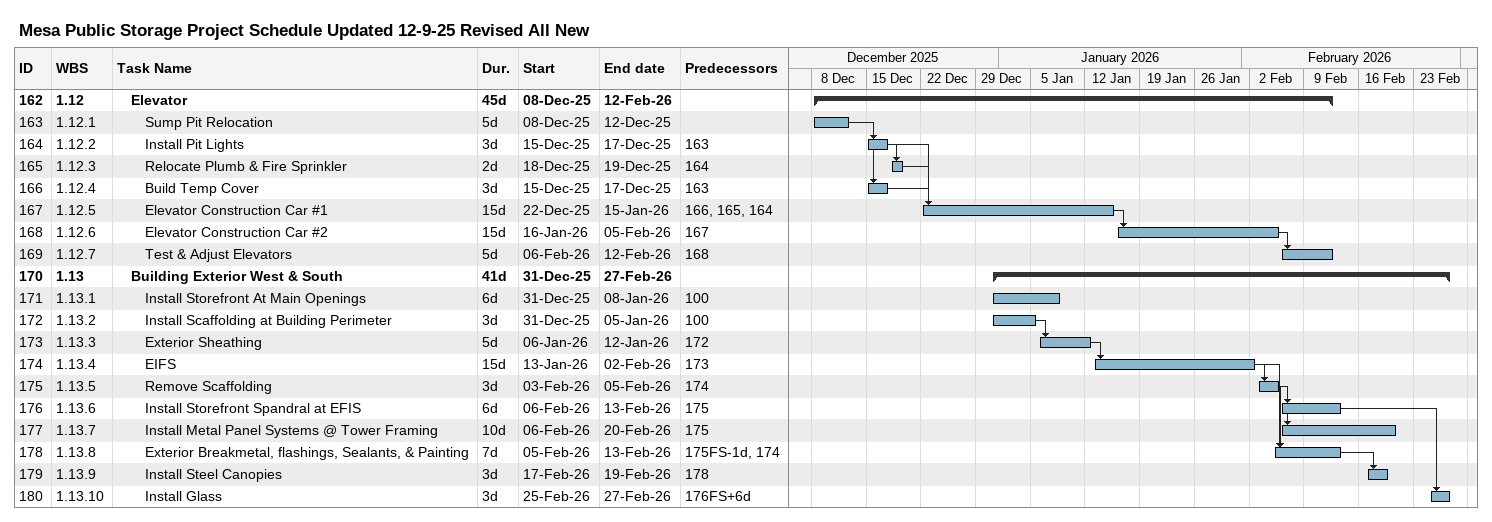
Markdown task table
Mesa Public Storage Project Schedule Updated 12-9-25 Revised All New

| ID | WBS | Task | Duration | Start | Finish | Predecessors |
|---|---|---|---|---|---|---|
| 162 | 1.12 | **Elevator** | 45d | 2025-12-08 | 2026-02-12 |  |
| 163 | 1.12.1 | Sump Pit Relocation | 5d | 2025-12-08 | 2025-12-12 |  |
| 164 | 1.12.2 | Install Pit Lights | 3d | 2025-12-15 | 2025-12-17 | 163 |
| 165 | 1.12.3 | Relocate Plumb & Fire Sprinkler | 2d | 2025-12-18 | 2025-12-19 | 164 |
| 166 | 1.12.4 | Build Temp Cover | 3d | 2025-12-15 | 2025-12-17 | 163 |
| 167 | 1.12.5 | Elevator Construction Car #1 | 15d | 2025-12-22 | 2026-01-15 | 166, 165, 164 |
| 168 | 1.12.6 | Elevator Construction Car #2 | 15d | 2026-01-16 | 2026-02-05 | 167 |
| 169 | 1.12.7 | Test & Adjust Elevators | 5d | 2026-02-06 | 2026-02-12 | 168 |
| 170 | 1.13 | **Building Exterior West & South** | 41d | 2025-12-31 | 2026-02-27 |  |
| 171 | 1.13.1 | Install Storefront At Main Openings | 6d | 2025-12-31 | 2026-01-08 | 100 |
| 172 | 1.13.2 | Install Scaffolding at Building Perimeter | 3d | 2025-12-31 | 2026-01-05 | 100 |
| 173 | 1.13.3 | Exterior Sheathing | 5d | 2026-01-06 | 2026-01-12 | 172 |
| 174 | 1.13.4 | EIFS | 15d | 2026-01-13 | 2026-02-02 | 173 |
| 175 | 1.13.5 | Remove Scaffolding | 3d | 2026-02-03 | 2026-02-05 | 174 |
| 176 | 1.13.6 | Install Storefront Spandral at EFIS | 6d | 2026-02-06 | 2026-02-13 | 175 |
| 177 | 1.13.7 | Install Metal Panel Systems @ Tower Framing | 10d | 2026-02-06 | 2026-02-20 | 175 |
| 178 | 1.13.8 | Exterior Breakmetal, flashings, Sealants, & Painting | 7d | 2026-02-05 | 2026-02-13 | 175FS-1d, 174 |
| 179 | 1.13.9 | Install Steel Canopies | 3d | 2026-02-17 | 2026-02-19 | 178 |
| 180 | 1.13.10 | Install Glass | 3d | 2026-02-25 | 2026-02-27 | 176FS+6d |
